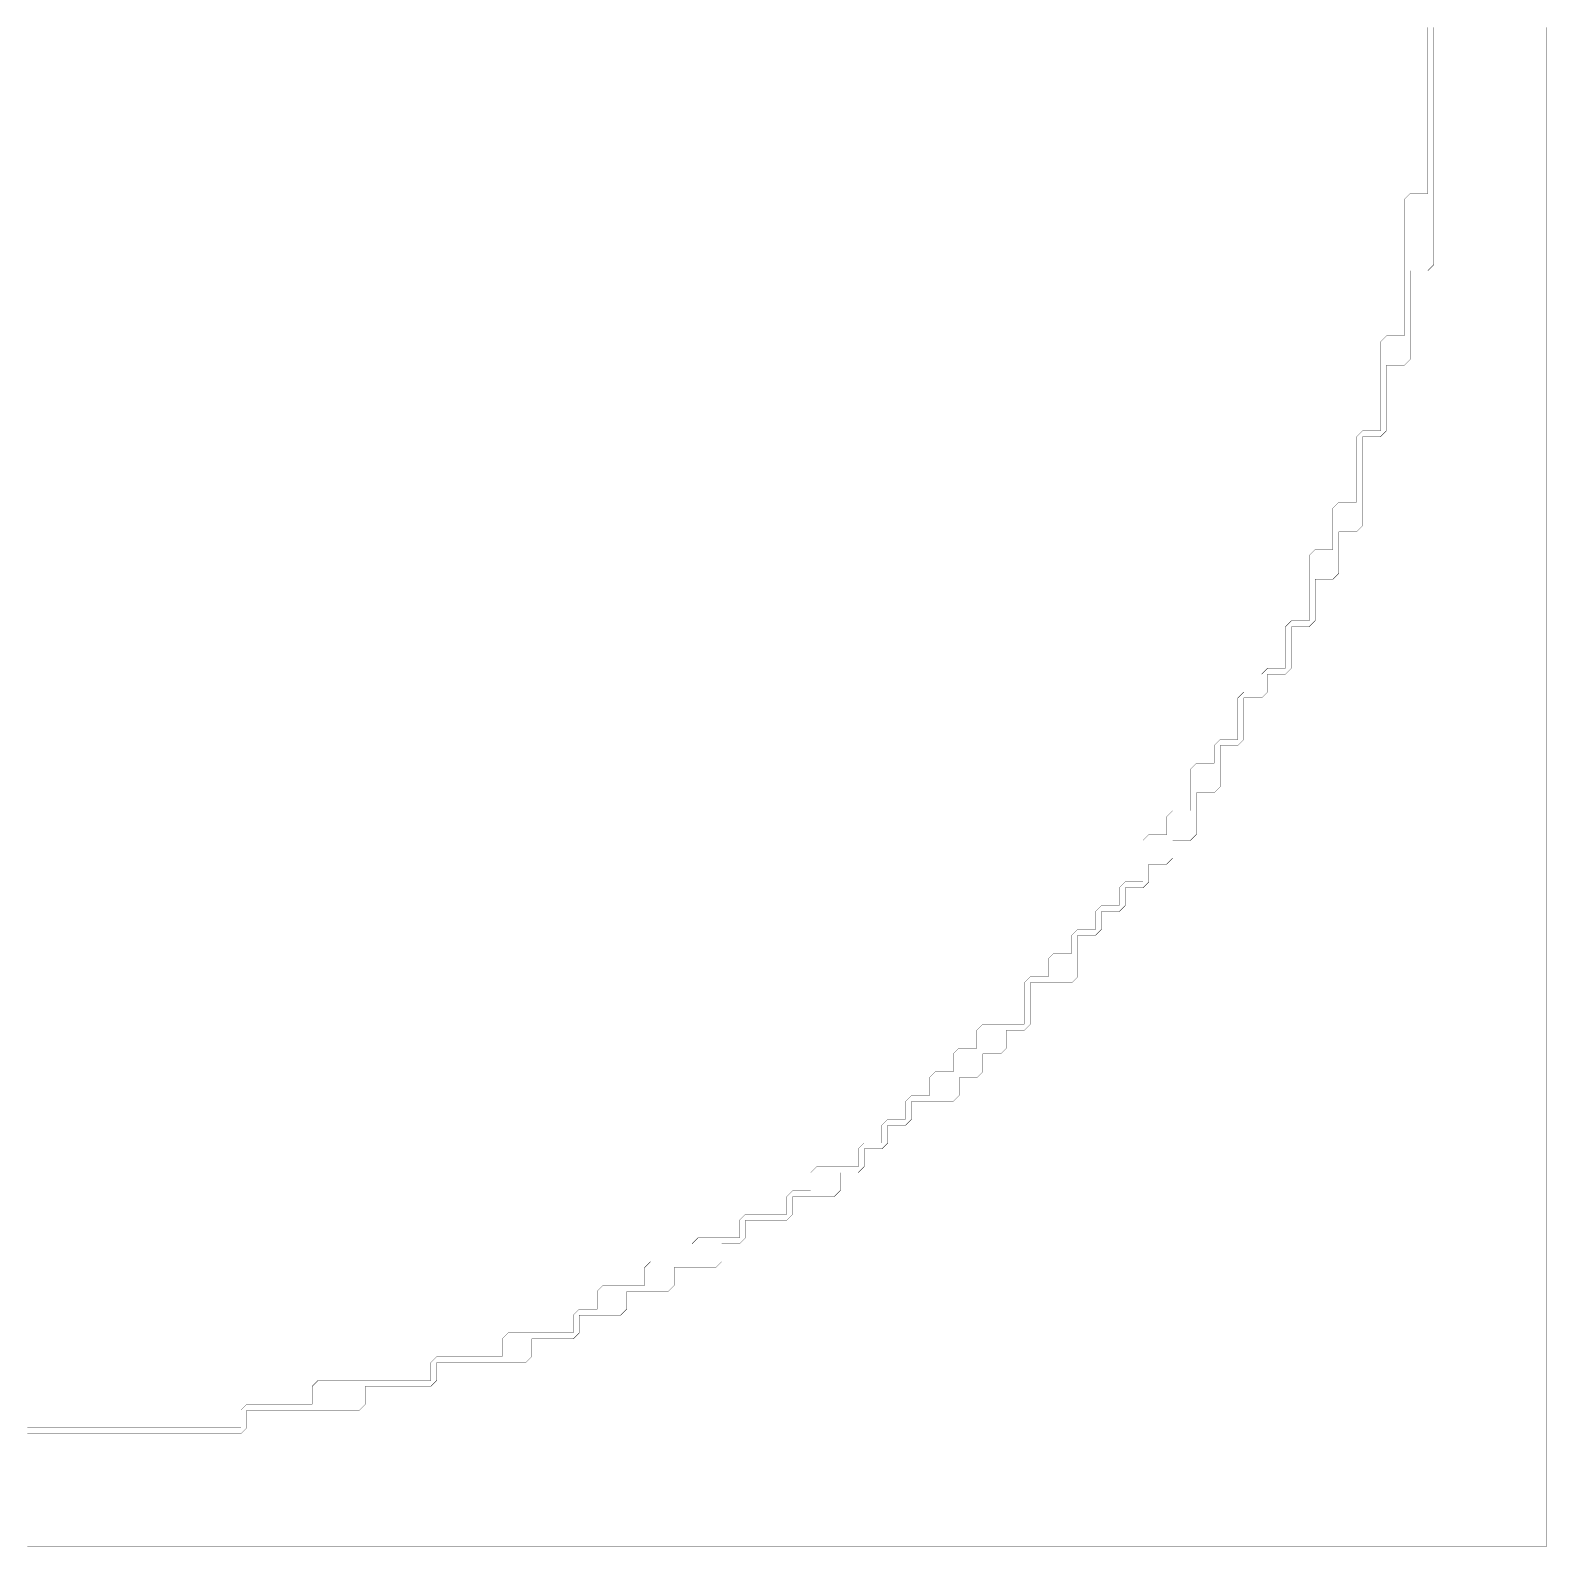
# Model space of a CAD drawing. Header units: metres. Extents: x 0 to 4990, y -4990 to 0.
# Drawn here: x 2495 to 4990, y -4990 to -2495 of the extents above; entities that cross this region are included whole.
import ezdxf

# ---------------------------------------------------------------- set-up
doc = ezdxf.new("R2010")
doc.units = ezdxf.units.M
doc.layers.add('conductor', color=1, linetype='Continuous')
doc.layers.add('substrate', color=5, linetype='Continuous')

msp = doc.modelspace()

# ---------------------------------------------------------------- linework, layer by layer
at = {"layer": 'conductor', "const_width": 0.5}
msp.add_lwpolyline([(2490.234375, -4794.921875), (2500, -4794.921875), (2509.765625, -4794.921875), (2519.53125, -4794.921875), (2529.296875, -4794.921875), (2539.0625, -4794.921875), (2548.828125, -4794.921875), (2558.59375, -4794.921875), (2568.359375, -4794.921875), (2578.125, -4794.921875), (2587.890625, -4794.921875), (2597.65625, -4794.921875), (2607.421875, -4794.921875), (2617.1875, -4794.921875), (2626.953125, -4794.921875), (2636.71875, -4794.921875), (2646.484375, -4794.921875), (2656.25, -4794.921875), (2666.015625, -4794.921875), (2675.78125, -4794.921875), (2685.546875, -4794.921875), (2695.3125, -4794.921875), (2705.078125, -4794.921875), (2714.84375, -4794.921875), (2724.609375, -4794.921875), (2734.375, -4794.921875), (2744.140625, -4794.921875), (2753.90625, -4794.921875), (2763.671875, -4794.921875), (2773.4375, -4794.921875), (2783.203125, -4794.921875), (2792.96875, -4794.921875), (2802.734375, -4794.921875), (2812.5, -4794.921875), (2822.265625, -4794.921875), (2832.03125, -4794.921875), (2841.796875, -4794.921875), (2841.796875, -4785.15625), (2841.796875, -4775.390625), (2841.796875, -4765.625), (2851.5625, -4755.859375), (2861.328125, -4755.859375), (2871.09375, -4755.859375), (2880.859375, -4755.859375), (2890.625, -4755.859375), (2900.390625, -4755.859375), (2910.15625, -4755.859375), (2919.921875, -4755.859375), (2929.6875, -4755.859375), (2939.453125, -4755.859375), (2949.21875, -4755.859375), (2958.984375, -4755.859375), (2958.984375, -4746.09375), (2958.984375, -4736.328125), (2958.984375, -4726.5625), (2968.75, -4716.796875), (2978.515625, -4716.796875), (2988.28125, -4716.796875), (2998.046875, -4716.796875), (3007.8125, -4716.796875), (3017.578125, -4716.796875), (3027.34375, -4716.796875), (3037.109375, -4716.796875), (3046.875, -4716.796875), (3056.640625, -4716.796875), (3066.40625, -4716.796875), (3076.171875, -4716.796875), (3085.9375, -4716.796875), (3095.703125, -4716.796875), (3105.46875, -4716.796875), (3115.234375, -4716.796875), (3125, -4716.796875), (3134.765625, -4716.796875), (3144.53125, -4716.796875), (3154.296875, -4716.796875), (3154.296875, -4707.03125), (3154.296875, -4697.265625), (3154.296875, -4687.5), (3164.0625, -4677.734375), (3173.828125, -4677.734375), (3183.59375, -4677.734375), (3193.359375, -4677.734375), (3203.125, -4677.734375), (3212.890625, -4677.734375), (3222.65625, -4677.734375), (3232.421875, -4677.734375), (3242.1875, -4677.734375), (3251.953125, -4677.734375), (3261.71875, -4677.734375), (3271.484375, -4677.734375), (3271.484375, -4667.96875), (3271.484375, -4658.203125), (3271.484375, -4648.4375), (3281.25, -4638.671875), (3291.015625, -4638.671875), (3300.78125, -4638.671875), (3310.546875, -4638.671875), (3320.3125, -4638.671875), (3330.078125, -4638.671875), (3339.84375, -4638.671875), (3349.609375, -4638.671875), (3359.375, -4638.671875), (3369.140625, -4638.671875), (3378.90625, -4638.671875), (3388.671875, -4638.671875), (3388.671875, -4628.90625), (3388.671875, -4619.140625), (3388.671875, -4609.375), (3398.4375, -4599.609375), (3408.203125, -4599.609375), (3417.96875, -4599.609375), (3427.734375, -4599.609375), (3427.734375, -4589.84375), (3427.734375, -4580.078125), (3427.734375, -4570.3125), (3437.5, -4560.546875), (3447.265625, -4560.546875), (3457.03125, -4560.546875), (3466.796875, -4560.546875), (3476.5625, -4560.546875), (3486.328125, -4560.546875), (3496.09375, -4560.546875), (3505.859375, -4560.546875), (3505.859375, -4550.78125), (3505.859375, -4541.015625), (3505.859375, -4531.25), (3515.625, -4521.484375), (3525.390625, -4521.484375), (3535.15625, -4521.484375), (3544.921875, -4521.484375), (3554.6875, -4521.484375), (3564.453125, -4521.484375), (3574.21875, -4521.484375), (3583.984375, -4521.484375), (3583.984375, -4511.71875), (3583.984375, -4501.953125), (3583.984375, -4492.1875), (3593.75, -4482.421875), (3603.515625, -4482.421875), (3613.28125, -4482.421875), (3623.046875, -4482.421875), (3632.8125, -4482.421875), (3642.578125, -4482.421875), (3652.34375, -4482.421875), (3662.109375, -4482.421875), (3662.109375, -4472.65625), (3662.109375, -4462.890625), (3662.109375, -4453.125), (3671.875, -4443.359375), (3681.640625, -4443.359375), (3691.40625, -4443.359375), (3701.171875, -4443.359375), (3710.9375, -4443.359375), (3720.703125, -4443.359375), (3730.46875, -4443.359375), (3740.234375, -4443.359375), (3740.234375, -4433.59375), (3740.234375, -4423.828125), (3740.234375, -4414.0625), (3750, -4404.296875), (3759.765625, -4404.296875), (3769.53125, -4404.296875), (3779.296875, -4404.296875), (3779.296875, -4394.53125), (3779.296875, -4384.765625), (3779.296875, -4375), (3789.0625, -4365.234375), (3798.828125, -4365.234375), (3808.59375, -4365.234375), (3818.359375, -4365.234375), (3828.125, -4365.234375), (3837.890625, -4365.234375), (3847.65625, -4365.234375), (3857.421875, -4365.234375), (3857.421875, -4355.46875), (3857.421875, -4345.703125), (3857.421875, -4335.9375), (3867.1875, -4326.171875), (3876.953125, -4326.171875), (3886.71875, -4326.171875), (3896.484375, -4326.171875), (3896.484375, -4316.40625), (3896.484375, -4306.640625), (3896.484375, -4296.875), (3906.25, -4287.109375), (3916.015625, -4287.109375), (3925.78125, -4287.109375), (3935.546875, -4287.109375), (3935.546875, -4277.34375), (3935.546875, -4267.578125), (3935.546875, -4257.8125), (3945.3125, -4248.046875), (3955.078125, -4248.046875), (3964.84375, -4248.046875), (3974.609375, -4248.046875), (3974.609375, -4238.28125), (3974.609375, -4228.515625), (3974.609375, -4218.75), (3984.375, -4208.984375), (3994.140625, -4208.984375), (4003.90625, -4208.984375), (4013.671875, -4208.984375), (4013.671875, -4199.21875), (4013.671875, -4189.453125), (4013.671875, -4179.6875), (4023.4375, -4169.921875), (4033.203125, -4169.921875), (4042.96875, -4169.921875), (4052.734375, -4169.921875), (4052.734375, -4160.15625), (4052.734375, -4150.390625), (4052.734375, -4140.625), (4062.5, -4130.859375), (4072.265625, -4130.859375), (4082.03125, -4130.859375), (4091.796875, -4130.859375), (4101.5625, -4130.859375), (4111.328125, -4130.859375), (4121.09375, -4130.859375), (4130.859375, -4130.859375), (4130.859375, -4121.09375), (4130.859375, -4111.328125), (4130.859375, -4101.5625), (4130.859375, -4091.796875), (4130.859375, -4082.03125), (4130.859375, -4072.265625), (4130.859375, -4062.5), (4140.625, -4052.734375), (4150.390625, -4052.734375), (4160.15625, -4052.734375), (4169.921875, -4052.734375), (4169.921875, -4042.96875), (4169.921875, -4033.203125), (4169.921875, -4023.4375), (4179.6875, -4013.671875), (4189.453125, -4013.671875), (4199.21875, -4013.671875), (4208.984375, -4013.671875), (4208.984375, -4003.90625), (4208.984375, -3994.140625), (4208.984375, -3984.375), (4218.75, -3974.609375), (4228.515625, -3974.609375), (4238.28125, -3974.609375), (4248.046875, -3974.609375), (4248.046875, -3964.84375), (4248.046875, -3955.078125), (4248.046875, -3945.3125), (4257.8125, -3935.546875), (4267.578125, -3935.546875), (4277.34375, -3935.546875), (4287.109375, -3935.546875), (4287.109375, -3925.78125), (4287.109375, -3916.015625), (4287.109375, -3906.25), (4296.875, -3896.484375), (4306.640625, -3896.484375), (4316.40625, -3896.484375), (4326.171875, -3896.484375), (4326.171875, -3886.71875), (4326.171875, -3876.953125), (4326.171875, -3867.1875), (4326.171875, -3857.421875), (4326.171875, -3847.65625), (4326.171875, -3837.890625), (4326.171875, -3828.125), (4335.9375, -3818.359375), (4345.703125, -3818.359375), (4355.46875, -3818.359375), (4365.234375, -3818.359375), (4365.234375, -3808.59375), (4365.234375, -3798.828125), (4365.234375, -3789.0625), (4375, -3779.296875), (4384.765625, -3779.296875), (4394.53125, -3779.296875), (4404.296875, -3779.296875), (4404.296875, -3769.53125), (4404.296875, -3759.765625), (4404.296875, -3750), (4404.296875, -3740.234375), (4404.296875, -3730.46875), (4404.296875, -3720.703125), (4404.296875, -3710.9375), (4414.0625, -3701.171875), (4423.828125, -3701.171875), (4433.59375, -3701.171875), (4443.359375, -3701.171875), (4443.359375, -3691.40625), (4443.359375, -3681.640625), (4443.359375, -3671.875), (4453.125, -3662.109375), (4462.890625, -3662.109375), (4472.65625, -3662.109375), (4482.421875, -3662.109375), (4482.421875, -3652.34375), (4482.421875, -3642.578125), (4482.421875, -3632.8125), (4482.421875, -3623.046875), (4482.421875, -3613.28125), (4482.421875, -3603.515625), (4482.421875, -3593.75), (4492.1875, -3583.984375), (4501.953125, -3583.984375), (4511.71875, -3583.984375), (4521.484375, -3583.984375), (4521.484375, -3574.21875), (4521.484375, -3564.453125), (4521.484375, -3554.6875), (4531.25, -3544.921875), (4541.015625, -3544.921875), (4550.78125, -3544.921875), (4560.546875, -3544.921875), (4560.546875, -3535.15625), (4560.546875, -3525.390625), (4560.546875, -3515.625), (4560.546875, -3505.859375), (4560.546875, -3496.09375), (4560.546875, -3486.328125), (4560.546875, -3476.5625), (4570.3125, -3466.796875), (4580.078125, -3466.796875), (4589.84375, -3466.796875), (4599.609375, -3466.796875), (4599.609375, -3457.03125), (4599.609375, -3447.265625), (4599.609375, -3437.5), (4599.609375, -3427.734375), (4599.609375, -3417.96875), (4599.609375, -3408.203125), (4599.609375, -3398.4375), (4599.609375, -3388.671875), (4599.609375, -3378.90625), (4599.609375, -3369.140625), (4599.609375, -3359.375), (4609.375, -3349.609375), (4619.140625, -3349.609375), (4628.90625, -3349.609375), (4638.671875, -3349.609375), (4638.671875, -3339.84375), (4638.671875, -3330.078125), (4638.671875, -3320.3125), (4638.671875, -3310.546875), (4638.671875, -3300.78125), (4638.671875, -3291.015625), (4638.671875, -3281.25), (4648.4375, -3271.484375), (4658.203125, -3271.484375), (4667.96875, -3271.484375), (4677.734375, -3271.484375), (4677.734375, -3261.71875), (4677.734375, -3251.953125), (4677.734375, -3242.1875), (4677.734375, -3232.421875), (4677.734375, -3222.65625), (4677.734375, -3212.890625), (4677.734375, -3203.125), (4677.734375, -3193.359375), (4677.734375, -3183.59375), (4677.734375, -3173.828125), (4677.734375, -3164.0625), (4687.5, -3154.296875), (4697.265625, -3154.296875), (4707.03125, -3154.296875), (4716.796875, -3154.296875), (4716.796875, -3144.53125), (4716.796875, -3134.765625), (4716.796875, -3125), (4716.796875, -3115.234375), (4716.796875, -3105.46875), (4716.796875, -3095.703125), (4716.796875, -3085.9375), (4716.796875, -3076.171875), (4716.796875, -3066.40625), (4716.796875, -3056.640625), (4716.796875, -3046.875), (4716.796875, -3037.109375), (4716.796875, -3027.34375), (4716.796875, -3017.578125), (4716.796875, -3007.8125), (4726.5625, -2998.046875), (4736.328125, -2998.046875), (4746.09375, -2998.046875), (4755.859375, -2998.046875), (4755.859375, -2988.28125), (4755.859375, -2978.515625), (4755.859375, -2968.75), (4755.859375, -2958.984375), (4755.859375, -2949.21875), (4755.859375, -2939.453125), (4755.859375, -2929.6875), (4755.859375, -2919.921875), (4755.859375, -2910.15625), (4755.859375, -2900.390625), (4755.859375, -2890.625), (4755.859375, -2880.859375), (4755.859375, -2871.09375), (4755.859375, -2861.328125), (4755.859375, -2851.5625), (4755.859375, -2841.796875), (4755.859375, -2832.03125), (4755.859375, -2822.265625), (4755.859375, -2812.5), (4755.859375, -2802.734375), (4755.859375, -2792.96875), (4755.859375, -2783.203125), (4755.859375, -2773.4375), (4765.625, -2763.671875), (4775.390625, -2763.671875), (4785.15625, -2763.671875), (4794.921875, -2763.671875), (4794.921875, -2753.90625), (4794.921875, -2744.140625), (4794.921875, -2734.375), (4794.921875, -2724.609375), (4794.921875, -2714.84375), (4794.921875, -2705.078125), (4794.921875, -2695.3125), (4794.921875, -2685.546875), (4794.921875, -2675.78125), (4794.921875, -2666.015625), (4794.921875, -2656.25), (4794.921875, -2646.484375), (4794.921875, -2636.71875), (4794.921875, -2626.953125), (4794.921875, -2617.1875), (4794.921875, -2607.421875), (4794.921875, -2597.65625), (4794.921875, -2587.890625), (4794.921875, -2578.125), (4794.921875, -2568.359375), (4794.921875, -2558.59375), (4794.921875, -2548.828125), (4794.921875, -2539.0625), (4794.921875, -2529.296875), (4794.921875, -2519.53125), (4794.921875, -2509.765625), (4794.921875, -2500), (4794.921875, -2490.234375)], dxfattribs=at)
at = {"layer": 'substrate', "const_width": 0.5}
for points in [[(2490.234375, -4990.234375), (2500, -4990.234375), (2509.765625, -4990.234375), (2519.53125, -4990.234375), (2529.296875, -4990.234375), (2539.0625, -4990.234375), (2548.828125, -4990.234375), (2558.59375, -4990.234375), (2568.359375, -4990.234375), (2578.125, -4990.234375), (2587.890625, -4990.234375), (2597.65625, -4990.234375), (2607.421875, -4990.234375), (2617.1875, -4990.234375), (2626.953125, -4990.234375), (2636.71875, -4990.234375), (2646.484375, -4990.234375), (2656.25, -4990.234375), (2666.015625, -4990.234375), (2675.78125, -4990.234375), (2685.546875, -4990.234375), (2695.3125, -4990.234375), (2705.078125, -4990.234375), (2714.84375, -4990.234375), (2724.609375, -4990.234375), (2734.375, -4990.234375), (2744.140625, -4990.234375), (2753.90625, -4990.234375), (2763.671875, -4990.234375), (2773.4375, -4990.234375), (2783.203125, -4990.234375), (2792.96875, -4990.234375), (2802.734375, -4990.234375), (2812.5, -4990.234375), (2822.265625, -4990.234375), (2832.03125, -4990.234375), (2841.796875, -4990.234375), (2851.5625, -4990.234375), (2861.328125, -4990.234375), (2871.09375, -4990.234375), (2880.859375, -4990.234375), (2890.625, -4990.234375), (2900.390625, -4990.234375), (2910.15625, -4990.234375), (2919.921875, -4990.234375), (2929.6875, -4990.234375), (2939.453125, -4990.234375), (2949.21875, -4990.234375), (2958.984375, -4990.234375), (2968.75, -4990.234375), (2978.515625, -4990.234375), (2988.28125, -4990.234375), (2998.046875, -4990.234375), (3007.8125, -4990.234375), (3017.578125, -4990.234375), (3027.34375, -4990.234375), (3037.109375, -4990.234375), (3046.875, -4990.234375), (3056.640625, -4990.234375), (3066.40625, -4990.234375), (3076.171875, -4990.234375), (3085.9375, -4990.234375), (3095.703125, -4990.234375), (3105.46875, -4990.234375), (3115.234375, -4990.234375), (3125, -4990.234375), (3134.765625, -4990.234375), (3144.53125, -4990.234375), (3154.296875, -4990.234375), (3164.0625, -4990.234375), (3173.828125, -4990.234375), (3183.59375, -4990.234375), (3193.359375, -4990.234375), (3203.125, -4990.234375), (3212.890625, -4990.234375), (3222.65625, -4990.234375), (3232.421875, -4990.234375), (3242.1875, -4990.234375), (3251.953125, -4990.234375), (3261.71875, -4990.234375), (3271.484375, -4990.234375), (3281.25, -4990.234375), (3291.015625, -4990.234375), (3300.78125, -4990.234375), (3310.546875, -4990.234375), (3320.3125, -4990.234375), (3330.078125, -4990.234375), (3339.84375, -4990.234375), (3349.609375, -4990.234375), (3359.375, -4990.234375), (3369.140625, -4990.234375), (3378.90625, -4990.234375), (3388.671875, -4990.234375), (3398.4375, -4990.234375), (3408.203125, -4990.234375), (3417.96875, -4990.234375), (3427.734375, -4990.234375), (3437.5, -4990.234375), (3447.265625, -4990.234375), (3457.03125, -4990.234375), (3466.796875, -4990.234375), (3476.5625, -4990.234375), (3486.328125, -4990.234375), (3496.09375, -4990.234375), (3505.859375, -4990.234375), (3515.625, -4990.234375), (3525.390625, -4990.234375), (3535.15625, -4990.234375), (3544.921875, -4990.234375), (3554.6875, -4990.234375), (3564.453125, -4990.234375), (3574.21875, -4990.234375), (3583.984375, -4990.234375), (3593.75, -4990.234375), (3603.515625, -4990.234375), (3613.28125, -4990.234375), (3623.046875, -4990.234375), (3632.8125, -4990.234375), (3642.578125, -4990.234375), (3652.34375, -4990.234375), (3662.109375, -4990.234375), (3671.875, -4990.234375), (3681.640625, -4990.234375), (3691.40625, -4990.234375), (3701.171875, -4990.234375), (3710.9375, -4990.234375), (3720.703125, -4990.234375), (3730.46875, -4990.234375), (3740.234375, -4990.234375), (3750, -4990.234375), (3759.765625, -4990.234375), (3769.53125, -4990.234375), (3779.296875, -4990.234375), (3789.0625, -4990.234375), (3798.828125, -4990.234375), (3808.59375, -4990.234375), (3818.359375, -4990.234375), (3828.125, -4990.234375), (3837.890625, -4990.234375), (3847.65625, -4990.234375), (3857.421875, -4990.234375), (3867.1875, -4990.234375), (3876.953125, -4990.234375), (3886.71875, -4990.234375), (3896.484375, -4990.234375), (3906.25, -4990.234375), (3916.015625, -4990.234375), (3925.78125, -4990.234375), (3935.546875, -4990.234375), (3945.3125, -4990.234375), (3955.078125, -4990.234375), (3964.84375, -4990.234375), (3974.609375, -4990.234375), (3984.375, -4990.234375), (3994.140625, -4990.234375), (4003.90625, -4990.234375), (4013.671875, -4990.234375), (4023.4375, -4990.234375), (4033.203125, -4990.234375), (4042.96875, -4990.234375), (4052.734375, -4990.234375), (4062.5, -4990.234375), (4072.265625, -4990.234375), (4082.03125, -4990.234375), (4091.796875, -4990.234375), (4101.5625, -4990.234375), (4111.328125, -4990.234375), (4121.09375, -4990.234375), (4130.859375, -4990.234375), (4140.625, -4990.234375), (4150.390625, -4990.234375), (4160.15625, -4990.234375), (4169.921875, -4990.234375), (4179.6875, -4990.234375), (4189.453125, -4990.234375), (4199.21875, -4990.234375), (4208.984375, -4990.234375), (4218.75, -4990.234375), (4228.515625, -4990.234375), (4238.28125, -4990.234375), (4248.046875, -4990.234375), (4257.8125, -4990.234375), (4267.578125, -4990.234375), (4277.34375, -4990.234375), (4287.109375, -4990.234375), (4296.875, -4990.234375), (4306.640625, -4990.234375), (4316.40625, -4990.234375), (4326.171875, -4990.234375), (4335.9375, -4990.234375), (4345.703125, -4990.234375), (4355.46875, -4990.234375), (4365.234375, -4990.234375), (4375, -4990.234375), (4384.765625, -4990.234375), (4394.53125, -4990.234375), (4404.296875, -4990.234375), (4414.0625, -4990.234375), (4423.828125, -4990.234375), (4433.59375, -4990.234375), (4443.359375, -4990.234375), (4453.125, -4990.234375), (4462.890625, -4990.234375), (4472.65625, -4990.234375), (4482.421875, -4990.234375), (4492.1875, -4990.234375), (4501.953125, -4990.234375), (4511.71875, -4990.234375), (4521.484375, -4990.234375), (4531.25, -4990.234375), (4541.015625, -4990.234375), (4550.78125, -4990.234375), (4560.546875, -4990.234375), (4570.3125, -4990.234375), (4580.078125, -4990.234375), (4589.84375, -4990.234375), (4599.609375, -4990.234375), (4609.375, -4990.234375), (4619.140625, -4990.234375), (4628.90625, -4990.234375), (4638.671875, -4990.234375), (4648.4375, -4990.234375), (4658.203125, -4990.234375), (4667.96875, -4990.234375), (4677.734375, -4990.234375), (4687.5, -4990.234375), (4697.265625, -4990.234375), (4707.03125, -4990.234375), (4716.796875, -4990.234375), (4726.5625, -4990.234375), (4736.328125, -4990.234375), (4746.09375, -4990.234375), (4755.859375, -4990.234375), (4765.625, -4990.234375), (4775.390625, -4990.234375), (4785.15625, -4990.234375), (4794.921875, -4990.234375), (4804.6875, -4990.234375), (4814.453125, -4990.234375), (4824.21875, -4990.234375), (4833.984375, -4990.234375), (4843.75, -4990.234375), (4853.515625, -4990.234375), (4863.28125, -4990.234375), (4873.046875, -4990.234375), (4882.8125, -4990.234375), (4892.578125, -4990.234375), (4902.34375, -4990.234375), (4912.109375, -4990.234375), (4921.875, -4990.234375), (4931.640625, -4990.234375), (4941.40625, -4990.234375), (4951.171875, -4990.234375), (4960.9375, -4990.234375), (4970.703125, -4990.234375), (4980.46875, -4990.234375), (4990.234375, -4990.234375), (4990.234375, -4980.46875), (4990.234375, -4970.703125), (4990.234375, -4960.9375), (4990.234375, -4951.171875), (4990.234375, -4941.40625), (4990.234375, -4931.640625), (4990.234375, -4921.875), (4990.234375, -4912.109375), (4990.234375, -4902.34375), (4990.234375, -4892.578125), (4990.234375, -4882.8125), (4990.234375, -4873.046875), (4990.234375, -4863.28125), (4990.234375, -4853.515625), (4990.234375, -4843.75), (4990.234375, -4833.984375), (4990.234375, -4824.21875), (4990.234375, -4814.453125), (4990.234375, -4804.6875), (4990.234375, -4794.921875), (4990.234375, -4785.15625), (4990.234375, -4775.390625), (4990.234375, -4765.625), (4990.234375, -4755.859375), (4990.234375, -4746.09375), (4990.234375, -4736.328125), (4990.234375, -4726.5625), (4990.234375, -4716.796875), (4990.234375, -4707.03125), (4990.234375, -4697.265625), (4990.234375, -4687.5), (4990.234375, -4677.734375), (4990.234375, -4667.96875), (4990.234375, -4658.203125), (4990.234375, -4648.4375), (4990.234375, -4638.671875), (4990.234375, -4628.90625), (4990.234375, -4619.140625), (4990.234375, -4609.375), (4990.234375, -4599.609375), (4990.234375, -4589.84375), (4990.234375, -4580.078125), (4990.234375, -4570.3125), (4990.234375, -4560.546875), (4990.234375, -4550.78125), (4990.234375, -4541.015625), (4990.234375, -4531.25), (4990.234375, -4521.484375), (4990.234375, -4511.71875), (4990.234375, -4501.953125), (4990.234375, -4492.1875), (4990.234375, -4482.421875), (4990.234375, -4472.65625), (4990.234375, -4462.890625), (4990.234375, -4453.125), (4990.234375, -4443.359375), (4990.234375, -4433.59375), (4990.234375, -4423.828125), (4990.234375, -4414.0625), (4990.234375, -4404.296875), (4990.234375, -4394.53125), (4990.234375, -4384.765625), (4990.234375, -4375), (4990.234375, -4365.234375), (4990.234375, -4355.46875), (4990.234375, -4345.703125), (4990.234375, -4335.9375), (4990.234375, -4326.171875), (4990.234375, -4316.40625), (4990.234375, -4306.640625), (4990.234375, -4296.875), (4990.234375, -4287.109375), (4990.234375, -4277.34375), (4990.234375, -4267.578125), (4990.234375, -4257.8125), (4990.234375, -4248.046875), (4990.234375, -4238.28125), (4990.234375, -4228.515625), (4990.234375, -4218.75), (4990.234375, -4208.984375), (4990.234375, -4199.21875), (4990.234375, -4189.453125), (4990.234375, -4179.6875), (4990.234375, -4169.921875), (4990.234375, -4160.15625), (4990.234375, -4150.390625), (4990.234375, -4140.625), (4990.234375, -4130.859375), (4990.234375, -4121.09375), (4990.234375, -4111.328125), (4990.234375, -4101.5625), (4990.234375, -4091.796875), (4990.234375, -4082.03125), (4990.234375, -4072.265625), (4990.234375, -4062.5), (4990.234375, -4052.734375), (4990.234375, -4042.96875), (4990.234375, -4033.203125), (4990.234375, -4023.4375), (4990.234375, -4013.671875), (4990.234375, -4003.90625), (4990.234375, -3994.140625), (4990.234375, -3984.375), (4990.234375, -3974.609375), (4990.234375, -3964.84375), (4990.234375, -3955.078125), (4990.234375, -3945.3125), (4990.234375, -3935.546875), (4990.234375, -3925.78125), (4990.234375, -3916.015625), (4990.234375, -3906.25), (4990.234375, -3896.484375), (4990.234375, -3886.71875), (4990.234375, -3876.953125), (4990.234375, -3867.1875), (4990.234375, -3857.421875), (4990.234375, -3847.65625), (4990.234375, -3837.890625), (4990.234375, -3828.125), (4990.234375, -3818.359375), (4990.234375, -3808.59375), (4990.234375, -3798.828125), (4990.234375, -3789.0625), (4990.234375, -3779.296875), (4990.234375, -3769.53125), (4990.234375, -3759.765625), (4990.234375, -3750), (4990.234375, -3740.234375), (4990.234375, -3730.46875), (4990.234375, -3720.703125), (4990.234375, -3710.9375), (4990.234375, -3701.171875), (4990.234375, -3691.40625), (4990.234375, -3681.640625), (4990.234375, -3671.875), (4990.234375, -3662.109375), (4990.234375, -3652.34375), (4990.234375, -3642.578125), (4990.234375, -3632.8125), (4990.234375, -3623.046875), (4990.234375, -3613.28125), (4990.234375, -3603.515625), (4990.234375, -3593.75), (4990.234375, -3583.984375), (4990.234375, -3574.21875), (4990.234375, -3564.453125), (4990.234375, -3554.6875), (4990.234375, -3544.921875), (4990.234375, -3535.15625), (4990.234375, -3525.390625), (4990.234375, -3515.625), (4990.234375, -3505.859375), (4990.234375, -3496.09375), (4990.234375, -3486.328125), (4990.234375, -3476.5625), (4990.234375, -3466.796875), (4990.234375, -3457.03125), (4990.234375, -3447.265625), (4990.234375, -3437.5), (4990.234375, -3427.734375), (4990.234375, -3417.96875), (4990.234375, -3408.203125), (4990.234375, -3398.4375), (4990.234375, -3388.671875), (4990.234375, -3378.90625), (4990.234375, -3369.140625), (4990.234375, -3359.375), (4990.234375, -3349.609375), (4990.234375, -3339.84375), (4990.234375, -3330.078125), (4990.234375, -3320.3125), (4990.234375, -3310.546875), (4990.234375, -3300.78125), (4990.234375, -3291.015625), (4990.234375, -3281.25), (4990.234375, -3271.484375), (4990.234375, -3261.71875), (4990.234375, -3251.953125), (4990.234375, -3242.1875), (4990.234375, -3232.421875), (4990.234375, -3222.65625), (4990.234375, -3212.890625), (4990.234375, -3203.125), (4990.234375, -3193.359375), (4990.234375, -3183.59375), (4990.234375, -3173.828125), (4990.234375, -3164.0625), (4990.234375, -3154.296875), (4990.234375, -3144.53125), (4990.234375, -3134.765625), (4990.234375, -3125), (4990.234375, -3115.234375), (4990.234375, -3105.46875), (4990.234375, -3095.703125), (4990.234375, -3085.9375), (4990.234375, -3076.171875), (4990.234375, -3066.40625), (4990.234375, -3056.640625), (4990.234375, -3046.875), (4990.234375, -3037.109375), (4990.234375, -3027.34375), (4990.234375, -3017.578125), (4990.234375, -3007.8125), (4990.234375, -2998.046875), (4990.234375, -2988.28125), (4990.234375, -2978.515625), (4990.234375, -2968.75), (4990.234375, -2958.984375), (4990.234375, -2949.21875), (4990.234375, -2939.453125), (4990.234375, -2929.6875), (4990.234375, -2919.921875), (4990.234375, -2910.15625), (4990.234375, -2900.390625), (4990.234375, -2890.625), (4990.234375, -2880.859375), (4990.234375, -2871.09375), (4990.234375, -2861.328125), (4990.234375, -2851.5625), (4990.234375, -2841.796875), (4990.234375, -2832.03125), (4990.234375, -2822.265625), (4990.234375, -2812.5), (4990.234375, -2802.734375), (4990.234375, -2792.96875), (4990.234375, -2783.203125), (4990.234375, -2773.4375), (4990.234375, -2763.671875), (4990.234375, -2753.90625), (4990.234375, -2744.140625), (4990.234375, -2734.375), (4990.234375, -2724.609375), (4990.234375, -2714.84375), (4990.234375, -2705.078125), (4990.234375, -2695.3125), (4990.234375, -2685.546875), (4990.234375, -2675.78125), (4990.234375, -2666.015625), (4990.234375, -2656.25), (4990.234375, -2646.484375), (4990.234375, -2636.71875), (4990.234375, -2626.953125), (4990.234375, -2617.1875), (4990.234375, -2607.421875), (4990.234375, -2597.65625), (4990.234375, -2587.890625), (4990.234375, -2578.125), (4990.234375, -2568.359375), (4990.234375, -2558.59375), (4990.234375, -2548.828125), (4990.234375, -2539.0625), (4990.234375, -2529.296875), (4990.234375, -2519.53125), (4990.234375, -2509.765625), (4990.234375, -2500), (4990.234375, -2490.234375)], [(4804.6875, -2490.234375), (4804.6875, -2500), (4804.6875, -2509.765625), (4804.6875, -2519.53125), (4804.6875, -2529.296875), (4804.6875, -2539.0625), (4804.6875, -2548.828125), (4804.6875, -2558.59375), (4804.6875, -2568.359375), (4804.6875, -2578.125), (4804.6875, -2587.890625), (4804.6875, -2597.65625), (4804.6875, -2607.421875), (4804.6875, -2617.1875), (4804.6875, -2626.953125), (4804.6875, -2636.71875), (4804.6875, -2646.484375), (4804.6875, -2656.25), (4804.6875, -2666.015625), (4804.6875, -2675.78125), (4804.6875, -2685.546875), (4804.6875, -2695.3125), (4804.6875, -2705.078125), (4804.6875, -2714.84375), (4804.6875, -2724.609375), (4804.6875, -2734.375), (4804.6875, -2744.140625), (4804.6875, -2753.90625), (4804.6875, -2763.671875), (4804.6875, -2773.4375), (4804.6875, -2783.203125), (4804.6875, -2792.96875), (4804.6875, -2802.734375), (4804.6875, -2812.5), (4804.6875, -2822.265625), (4804.6875, -2832.03125), (4804.6875, -2841.796875), (4804.6875, -2851.5625), (4804.6875, -2861.328125), (4804.6875, -2871.09375), (4804.6875, -2880.859375), (4794.921875, -2890.625), (4785.15625, -2890.625), (4775.390625, -2890.625), (4765.625, -2890.625), (4765.625, -2900.390625), (4765.625, -2910.15625), (4765.625, -2919.921875), (4765.625, -2929.6875), (4765.625, -2939.453125), (4765.625, -2949.21875), (4765.625, -2958.984375), (4765.625, -2968.75), (4765.625, -2978.515625), (4765.625, -2988.28125), (4765.625, -2998.046875), (4765.625, -3007.8125), (4765.625, -3017.578125), (4765.625, -3027.34375), (4765.625, -3037.109375), (4755.859375, -3046.875), (4746.09375, -3046.875), (4736.328125, -3046.875), (4726.5625, -3046.875), (4726.5625, -3056.640625), (4726.5625, -3066.40625), (4726.5625, -3076.171875), (4726.5625, -3085.9375), (4726.5625, -3095.703125), (4726.5625, -3105.46875), (4726.5625, -3115.234375), (4726.5625, -3125), (4726.5625, -3134.765625), (4726.5625, -3144.53125), (4726.5625, -3154.296875), (4716.796875, -3164.0625), (4707.03125, -3164.0625), (4697.265625, -3164.0625), (4687.5, -3164.0625), (4687.5, -3173.828125), (4687.5, -3183.59375), (4687.5, -3193.359375), (4687.5, -3203.125), (4687.5, -3212.890625), (4687.5, -3222.65625), (4687.5, -3232.421875), (4687.5, -3242.1875), (4687.5, -3251.953125), (4687.5, -3261.71875), (4687.5, -3271.484375), (4687.5, -3281.25), (4687.5, -3291.015625), (4687.5, -3300.78125), (4687.5, -3310.546875), (4677.734375, -3320.3125), (4667.96875, -3320.3125), (4658.203125, -3320.3125), (4648.4375, -3320.3125), (4648.4375, -3330.078125), (4648.4375, -3339.84375), (4648.4375, -3349.609375), (4648.4375, -3359.375), (4648.4375, -3369.140625), (4648.4375, -3378.90625), (4648.4375, -3388.671875), (4638.671875, -3398.4375), (4628.90625, -3398.4375), (4619.140625, -3398.4375), (4609.375, -3398.4375), (4609.375, -3408.203125), (4609.375, -3417.96875), (4609.375, -3427.734375), (4609.375, -3437.5), (4609.375, -3447.265625), (4609.375, -3457.03125), (4609.375, -3466.796875), (4599.609375, -3476.5625), (4589.84375, -3476.5625), (4580.078125, -3476.5625), (4570.3125, -3476.5625), (4570.3125, -3486.328125), (4570.3125, -3496.09375), (4570.3125, -3505.859375), (4570.3125, -3515.625), (4570.3125, -3525.390625), (4570.3125, -3535.15625), (4570.3125, -3544.921875), (4560.546875, -3554.6875), (4550.78125, -3554.6875), (4541.015625, -3554.6875), (4531.25, -3554.6875), (4531.25, -3564.453125), (4531.25, -3574.21875), (4531.25, -3583.984375), (4521.484375, -3593.75), (4511.71875, -3593.75), (4501.953125, -3593.75), (4492.1875, -3593.75), (4492.1875, -3603.515625), (4492.1875, -3613.28125), (4492.1875, -3623.046875), (4492.1875, -3632.8125), (4492.1875, -3642.578125), (4492.1875, -3652.34375), (4492.1875, -3662.109375), (4482.421875, -3671.875), (4472.65625, -3671.875), (4462.890625, -3671.875), (4453.125, -3671.875), (4453.125, -3681.640625), (4453.125, -3691.40625), (4453.125, -3701.171875), (4453.125, -3710.9375), (4453.125, -3720.703125), (4453.125, -3730.46875), (4453.125, -3740.234375), (4443.359375, -3750), (4433.59375, -3750), (4423.828125, -3750), (4414.0625, -3750), (4414.0625, -3759.765625), (4414.0625, -3769.53125), (4414.0625, -3779.296875), (4414.0625, -3789.0625), (4414.0625, -3798.828125), (4414.0625, -3808.59375), (4414.0625, -3818.359375), (4404.296875, -3828.125), (4394.53125, -3828.125), (4384.765625, -3828.125), (4375, -3828.125), (4375, -3837.890625), (4375, -3847.65625), (4375, -3857.421875), (4365.234375, -3867.1875), (4355.46875, -3867.1875), (4345.703125, -3867.1875), (4335.9375, -3867.1875), (4335.9375, -3876.953125), (4335.9375, -3886.71875), (4335.9375, -3896.484375), (4326.171875, -3906.25), (4316.40625, -3906.25), (4306.640625, -3906.25), (4296.875, -3906.25), (4296.875, -3916.015625), (4296.875, -3925.78125), (4296.875, -3935.546875), (4287.109375, -3945.3125), (4277.34375, -3945.3125), (4267.578125, -3945.3125), (4257.8125, -3945.3125), (4257.8125, -3955.078125), (4257.8125, -3964.84375), (4257.8125, -3974.609375), (4248.046875, -3984.375), (4238.28125, -3984.375), (4228.515625, -3984.375), (4218.75, -3984.375), (4218.75, -3994.140625), (4218.75, -4003.90625), (4218.75, -4013.671875), (4218.75, -4023.4375), (4218.75, -4033.203125), (4218.75, -4042.96875), (4218.75, -4052.734375), (4208.984375, -4062.5), (4199.21875, -4062.5), (4189.453125, -4062.5), (4179.6875, -4062.5), (4169.921875, -4062.5), (4160.15625, -4062.5), (4150.390625, -4062.5), (4140.625, -4062.5), (4140.625, -4072.265625), (4140.625, -4082.03125), (4140.625, -4091.796875), (4140.625, -4101.5625), (4140.625, -4111.328125), (4140.625, -4121.09375), (4140.625, -4130.859375), (4130.859375, -4140.625), (4121.09375, -4140.625), (4111.328125, -4140.625), (4101.5625, -4140.625), (4101.5625, -4150.390625), (4101.5625, -4160.15625), (4101.5625, -4169.921875), (4091.796875, -4179.6875), (4082.03125, -4179.6875), (4072.265625, -4179.6875), (4062.5, -4179.6875), (4062.5, -4189.453125), (4062.5, -4199.21875), (4062.5, -4208.984375), (4052.734375, -4218.75), (4042.96875, -4218.75), (4033.203125, -4218.75), (4023.4375, -4218.75), (4023.4375, -4228.515625), (4023.4375, -4238.28125), (4023.4375, -4248.046875), (4013.671875, -4257.8125), (4003.90625, -4257.8125), (3994.140625, -4257.8125), (3984.375, -4257.8125), (3974.609375, -4257.8125), (3964.84375, -4257.8125), (3955.078125, -4257.8125), (3945.3125, -4257.8125), (3945.3125, -4267.578125), (3945.3125, -4277.34375), (3945.3125, -4287.109375), (3935.546875, -4296.875), (3925.78125, -4296.875), (3916.015625, -4296.875), (3906.25, -4296.875), (3906.25, -4306.640625), (3906.25, -4316.40625), (3906.25, -4326.171875), (3896.484375, -4335.9375), (3886.71875, -4335.9375), (3876.953125, -4335.9375), (3867.1875, -4335.9375), (3867.1875, -4345.703125), (3867.1875, -4355.46875), (3867.1875, -4365.234375), (3857.421875, -4375), (3847.65625, -4375), (3837.890625, -4375), (3828.125, -4375), (3828.125, -4384.765625), (3828.125, -4394.53125), (3828.125, -4404.296875), (3818.359375, -4414.0625), (3808.59375, -4414.0625), (3798.828125, -4414.0625), (3789.0625, -4414.0625), (3779.296875, -4414.0625), (3769.53125, -4414.0625), (3759.765625, -4414.0625), (3750, -4414.0625), (3750, -4423.828125), (3750, -4433.59375), (3750, -4443.359375), (3740.234375, -4453.125), (3730.46875, -4453.125), (3720.703125, -4453.125), (3710.9375, -4453.125), (3701.171875, -4453.125), (3691.40625, -4453.125), (3681.640625, -4453.125), (3671.875, -4453.125), (3671.875, -4462.890625), (3671.875, -4472.65625), (3671.875, -4482.421875), (3662.109375, -4492.1875), (3652.34375, -4492.1875), (3642.578125, -4492.1875), (3632.8125, -4492.1875), (3632.8125, -4501.953125), (3632.8125, -4511.71875), (3632.8125, -4521.484375), (3623.046875, -4531.25), (3613.28125, -4531.25), (3603.515625, -4531.25), (3593.75, -4531.25), (3583.984375, -4531.25), (3574.21875, -4531.25), (3564.453125, -4531.25), (3554.6875, -4531.25), (3554.6875, -4541.015625), (3554.6875, -4550.78125), (3554.6875, -4560.546875), (3544.921875, -4570.3125), (3535.15625, -4570.3125), (3525.390625, -4570.3125), (3515.625, -4570.3125), (3505.859375, -4570.3125), (3496.09375, -4570.3125), (3486.328125, -4570.3125), (3476.5625, -4570.3125), (3476.5625, -4580.078125), (3476.5625, -4589.84375), (3476.5625, -4599.609375), (3466.796875, -4609.375), (3457.03125, -4609.375), (3447.265625, -4609.375), (3437.5, -4609.375), (3427.734375, -4609.375), (3417.96875, -4609.375), (3408.203125, -4609.375), (3398.4375, -4609.375), (3398.4375, -4619.140625), (3398.4375, -4628.90625), (3398.4375, -4638.671875), (3388.671875, -4648.4375), (3378.90625, -4648.4375), (3369.140625, -4648.4375), (3359.375, -4648.4375), (3349.609375, -4648.4375), (3339.84375, -4648.4375), (3330.078125, -4648.4375), (3320.3125, -4648.4375), (3320.3125, -4658.203125), (3320.3125, -4667.96875), (3320.3125, -4677.734375), (3310.546875, -4687.5), (3300.78125, -4687.5), (3291.015625, -4687.5), (3281.25, -4687.5), (3271.484375, -4687.5), (3261.71875, -4687.5), (3251.953125, -4687.5), (3242.1875, -4687.5), (3232.421875, -4687.5), (3222.65625, -4687.5), (3212.890625, -4687.5), (3203.125, -4687.5), (3193.359375, -4687.5), (3183.59375, -4687.5), (3173.828125, -4687.5), (3164.0625, -4687.5), (3164.0625, -4697.265625), (3164.0625, -4707.03125), (3164.0625, -4716.796875), (3154.296875, -4726.5625), (3144.53125, -4726.5625), (3134.765625, -4726.5625), (3125, -4726.5625), (3115.234375, -4726.5625), (3105.46875, -4726.5625), (3095.703125, -4726.5625), (3085.9375, -4726.5625), (3076.171875, -4726.5625), (3066.40625, -4726.5625), (3056.640625, -4726.5625), (3046.875, -4726.5625), (3046.875, -4736.328125), (3046.875, -4746.09375), (3046.875, -4755.859375), (3037.109375, -4765.625), (3027.34375, -4765.625), (3017.578125, -4765.625), (3007.8125, -4765.625), (2998.046875, -4765.625), (2988.28125, -4765.625), (2978.515625, -4765.625), (2968.75, -4765.625), (2958.984375, -4765.625), (2949.21875, -4765.625), (2939.453125, -4765.625), (2929.6875, -4765.625), (2919.921875, -4765.625), (2910.15625, -4765.625), (2900.390625, -4765.625), (2890.625, -4765.625), (2880.859375, -4765.625), (2871.09375, -4765.625), (2861.328125, -4765.625), (2851.5625, -4765.625), (2851.5625, -4775.390625), (2851.5625, -4785.15625), (2851.5625, -4794.921875), (2841.796875, -4804.6875), (2832.03125, -4804.6875), (2822.265625, -4804.6875), (2812.5, -4804.6875), (2802.734375, -4804.6875), (2792.96875, -4804.6875), (2783.203125, -4804.6875), (2773.4375, -4804.6875), (2763.671875, -4804.6875), (2753.90625, -4804.6875), (2744.140625, -4804.6875), (2734.375, -4804.6875), (2724.609375, -4804.6875), (2714.84375, -4804.6875), (2705.078125, -4804.6875), (2695.3125, -4804.6875), (2685.546875, -4804.6875), (2675.78125, -4804.6875), (2666.015625, -4804.6875), (2656.25, -4804.6875), (2646.484375, -4804.6875), (2636.71875, -4804.6875), (2626.953125, -4804.6875), (2617.1875, -4804.6875), (2607.421875, -4804.6875), (2597.65625, -4804.6875), (2587.890625, -4804.6875), (2578.125, -4804.6875), (2568.359375, -4804.6875), (2558.59375, -4804.6875), (2548.828125, -4804.6875), (2539.0625, -4804.6875), (2529.296875, -4804.6875), (2519.53125, -4804.6875), (2509.765625, -4804.6875), (2500, -4804.6875), (2490.234375, -4804.6875)]]:
    msp.add_lwpolyline(points, dxfattribs=at)

doc.saveas('drawing.dxf')
